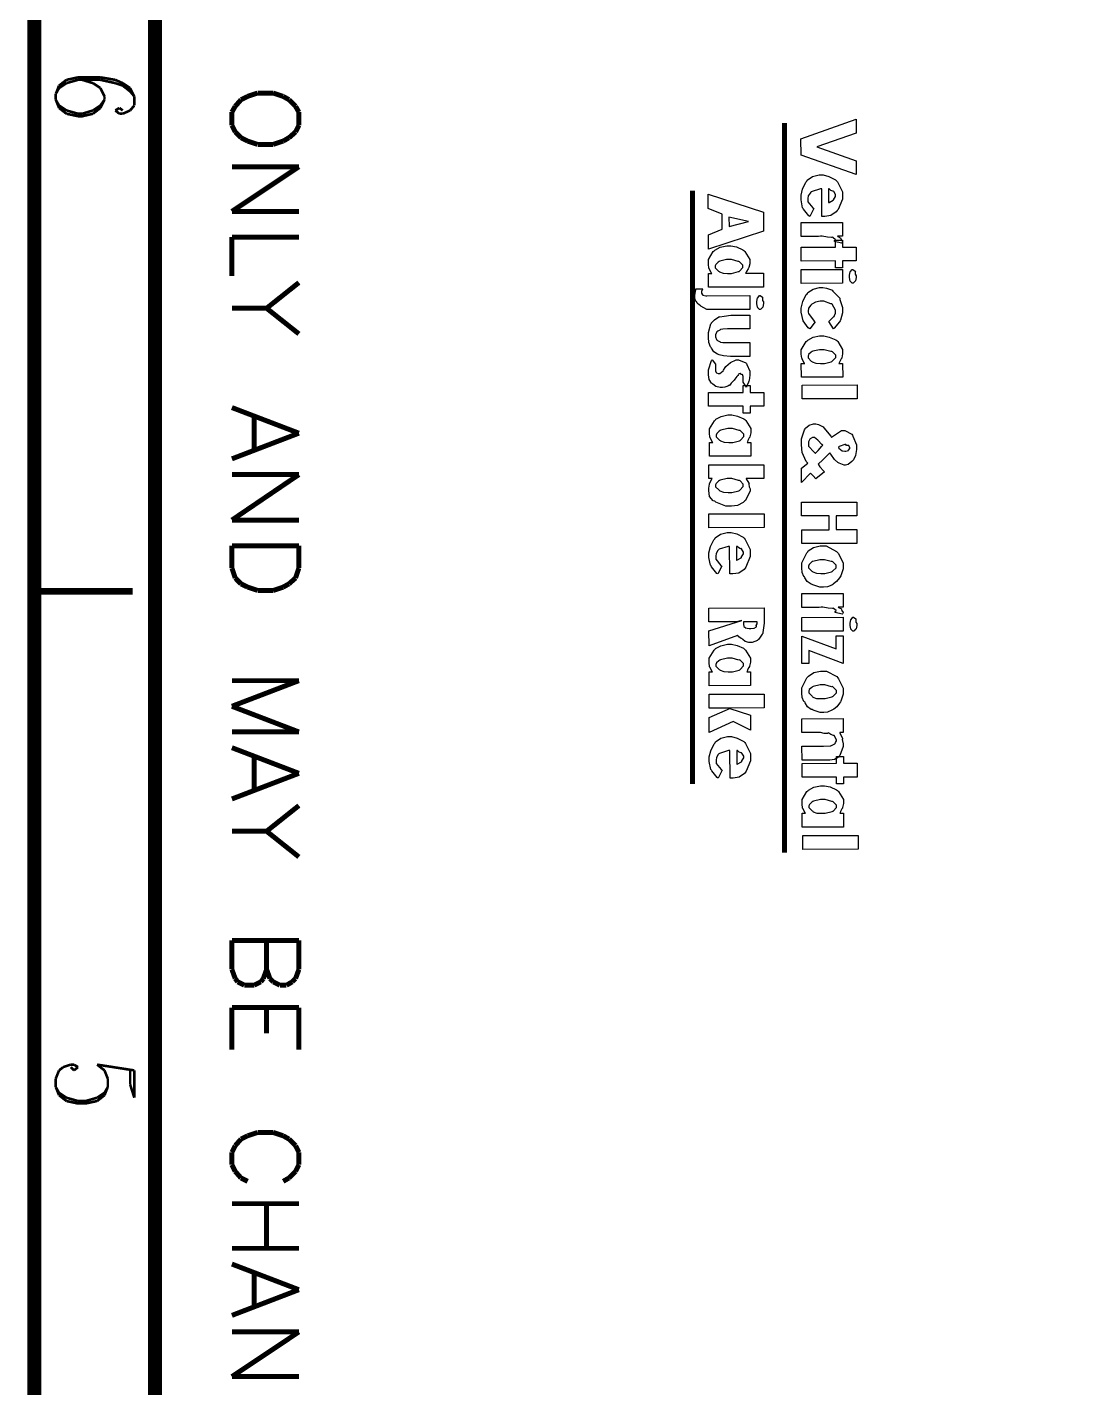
# Model space of a CAD drawing. Extents: x 0.1 to 11.6, y 0.3 to 16.2.
# Drawn here: x 0.141 to 2.272, y 8.649 to 11.389 of the extents above; entities that cross this region are included whole.
import ezdxf

# ---------------------------------------------------------------- set-up
doc = ezdxf.new("R2010")
doc.units = 0
doc.header["$MEASUREMENT"] = 0

msp = doc.modelspace()

# ---------------------------------------------------------------- linework, layer by layer
at = {"color": 0}
for points, const_width in [([(0.155, 0.31), (0.155, 16.22)], 0.02833), ([(0.39833, 0.53331), (0.39833, 16.02)], 0.02833), ([(0.24333, 11.2884), (0.22, 11.2833)], 0.00521), ([(0.28836, 11.2884), (0.24333, 11.2884)], 0.00521), ([(0.31836, 11.2833), (0.28836, 11.2884)], 0.00521), ([(0.20502, 11.2717), (0.19835, 11.255)], 0.00521), ([(0.20502, 11.2667), (0.19835, 11.255)], 0.00521), ([(0.22, 11.2833), (0.20502, 11.2717)], 0.00521), ([(0.22, 11.2767), (0.20502, 11.2667)], 0.00521), ([(0.24333, 11.2833), (0.22, 11.2767)], 0.00521), ([(0.28836, 11.2833), (0.24333, 11.2833)], 0.00521), ([(0.27333, 11.2767), (0.25168, 11.2833)], 0.00521), ([(0.28836, 11.2667), (0.27333, 11.2767)], 0.00521), ([(0.31836, 11.2767), (0.28836, 11.2833)], 0.00521), ([(0.29666, 11.25), (0.28836, 11.2667)], 0.00521), ([(0.33333, 11.2767), (0.31836, 11.2833)], 0.00521), ([(0.33333, 11.2717), (0.31836, 11.2767)], 0.00521), ([(0.34831, 11.2667), (0.33333, 11.2767)], 0.00521), ([(0.34831, 11.26), (0.33333, 11.2717)], 0.00521), ([(0.35666, 11.25), (0.34831, 11.2667)], 0.00521), ([(0.35666, 11.25), (0.34831, 11.26)], 0.00521), ([(0.19835, 11.255), (0.19835, 11.2433)], 0.00521), ([(0.19835, 11.2433), (0.20502, 11.2267)], 0.00521), ([(0.19835, 11.2433), (0.20502, 11.2317)], 0.00521), ([(0.28836, 11.2267), (0.29666, 11.2433)], 0.00521), ([(0.28836, 11.2317), (0.29666, 11.2433)], 0.00521), ([(0.29666, 11.2433), (0.29666, 11.25)], 0.00521), ([(0.35666, 11.2317), (0.35666, 11.25)], 0.00521), ([(0.56, 11.23), (0.55333, 11.2183)], 0.01), ([(0.57167, 11.2433), (0.56, 11.23)], 0.01), ([(0.58501, 11.25), (0.57167, 11.2433)], 0.01), ([(0.60498, 11.2567), (0.58501, 11.25)], 0.01), ([(0.63666, 11.2567), (0.60498, 11.2567)], 0.01), ([(0.65669, 11.25), (0.63666, 11.2567)], 0.01), ([(0.66835, 11.2433), (0.65669, 11.25)], 0.01), ([(0.68164, 11.23), (0.66835, 11.2433)], 0.01), ([(0.68831, 11.2183), (0.68164, 11.23)], 0.01), ([(0.20502, 11.2317), (0.22, 11.2217)], 0.00521), ([(0.20502, 11.2267), (0.22, 11.215)], 0.00521), ([(0.22, 11.2217), (0.24333, 11.215)], 0.00521), ([(0.22, 11.215), (0.24333, 11.21)], 0.00521), ([(0.24333, 11.215), (0.25168, 11.215)], 0.00521), ([(0.24333, 11.21), (0.25168, 11.21)], 0.00521), ([(0.25168, 11.215), (0.27333, 11.2217)], 0.00521), ([(0.25168, 11.21), (0.27333, 11.215)], 0.00521), ([(0.27333, 11.2217), (0.28836, 11.2317)], 0.00521), ([(0.27333, 11.215), (0.28836, 11.2267)], 0.00521), ([(0.32666, 11.2267), (0.31836, 11.2217)], 0.00521), ([(0.31836, 11.2217), (0.32666, 11.215)], 0.00521), ([(0.33333, 11.2217), (0.32666, 11.2267)], 0.00521), ([(0.32666, 11.215), (0.33333, 11.215)], 0.00521), ([(0.33333, 11.215), (0.34831, 11.2217)], 0.00521), ([(0.34831, 11.2217), (0.35666, 11.2317)], 0.00521), ([(0.55333, 11.2183), (0.55333, 11.1917)], 0.01), ([(0.68831, 11.1917), (0.68831, 11.2183)], 0.01), ([(0.55333, 11.1917), (0.56, 11.1783)], 0.01), ([(0.56, 11.1783), (0.57167, 11.1667)], 0.01), ([(0.66835, 11.1667), (0.68164, 11.1783)], 0.01), ([(0.68164, 11.1783), (0.68831, 11.1917)], 0.01), ([(1.66667, 11.1967), (1.66667, 9.72667)], 0.01), ([(0.57167, 11.1667), (0.58501, 11.16)], 0.01), ([(0.58501, 11.16), (0.60498, 11.1533)], 0.01), ([(0.60498, 11.1533), (0.63666, 11.1533)], 0.01), ([(0.63666, 11.1533), (0.65669, 11.16)], 0.01), ([(0.65669, 11.16), (0.66835, 11.1667)], 0.01), ([(0.68831, 11.1083), (0.55333, 11.1083)], 0.01), ([(0.68831, 11.1083), (0.55333, 11.0183)], 0.01), ([(1.48167, 11.06), (1.48167, 9.86501)], 0.01), ([(0.68831, 11.0183), (0.55333, 11.0183)], 0.01), ([(0.68831, 10.9667), (0.55333, 10.9667)], 0.01), ([(0.55333, 10.9667), (0.55333, 10.8883)], 0.01), ([(0.68831, 10.875), (0.62332, 10.8233)], 0.01), ([(0.62332, 10.8233), (0.55333, 10.8233)], 0.01), ([(0.68831, 10.7717), (0.62332, 10.8233)], 0.01), ([(0.68831, 10.5717), (0.55333, 10.6233)], 0.01), ([(0.59831, 10.6033), (0.59831, 10.54)], 0.01), ([(0.68831, 10.5717), (0.55333, 10.52)], 0.01), ([(0.68831, 10.4883), (0.55333, 10.4883)], 0.01), ([(0.68831, 10.4883), (0.55333, 10.3967)], 0.01), ([(0.68831, 10.3967), (0.55333, 10.3967)], 0.01), ([(0.68831, 10.345), (0.55333, 10.345)], 0.01), ([(0.55333, 10.3), (0.55333, 10.345)], 0.01), ([(0.68831, 10.345), (0.68831, 10.3)], 0.01), ([(0.56, 10.28), (0.55333, 10.3)], 0.01), ([(0.68831, 10.3), (0.68164, 10.28)], 0.01), ([(0.57167, 10.2683), (0.56, 10.28)], 0.01), ([(0.68164, 10.28), (0.66835, 10.2683)], 0.01), ([(0.35335, 10.2533), (0.155, 10.2533)], 0.01333), ([(0.58501, 10.2617), (0.57167, 10.2683)], 0.01), ([(0.60498, 10.255), (0.58501, 10.2617)], 0.01), ([(0.63666, 10.255), (0.60498, 10.255)], 0.01), ([(0.65669, 10.2617), (0.63666, 10.255)], 0.01), ([(0.66835, 10.2683), (0.65669, 10.2617)], 0.01), ([(0.68831, 10.0733), (0.55333, 10.0733)], 0.01), ([(0.68831, 10.0733), (0.55333, 10.0217)], 0.01), ([(0.68831, 9.97), (0.55333, 10.0217)], 0.01), ([(0.68831, 9.97), (0.55333, 9.97)], 0.01), ([(0.68831, 9.88667), (0.55333, 9.93832)], 0.01), ([(0.59831, 9.91835), (0.59831, 9.85499)], 0.01), ([(0.68831, 9.88667), (0.55333, 9.83501)], 0.01), ([(0.68831, 9.82167), (0.62332, 9.77001)], 0.01), ([(0.62332, 9.77001), (0.55333, 9.77001)], 0.01), ([(0.68831, 9.71832), (0.62332, 9.77001)], 0.01), ([(0.68831, 9.55003), (0.55333, 9.55003)], 0.01), ([(0.55333, 9.49164), (0.55333, 9.55003)], 0.01), ([(0.62332, 9.55003), (0.62332, 9.49164)], 0.01), ([(0.68831, 9.55003), (0.68831, 9.49164)], 0.01), ([(0.56, 9.47331), (0.55333, 9.49164)], 0.01), ([(0.62332, 9.49164), (0.61664, 9.47331)], 0.01), ([(0.62999, 9.47331), (0.62332, 9.49164)], 0.01), ([(0.68831, 9.49164), (0.68164, 9.47331)], 0.01), ([(0.565, 9.46669), (0.56, 9.47331)], 0.01), ([(0.57834, 9.46001), (0.565, 9.46669)], 0.01), ([(0.59831, 9.46001), (0.57834, 9.46001)], 0.01), ([(0.61165, 9.46669), (0.59831, 9.46001)], 0.01), ([(0.61664, 9.47331), (0.61165, 9.46669)], 0.01), ([(0.63666, 9.46669), (0.62999, 9.47331)], 0.01), ([(0.65001, 9.46001), (0.63666, 9.46669)], 0.01), ([(0.66336, 9.46001), (0.65001, 9.46001)], 0.01), ([(0.67502, 9.46669), (0.66336, 9.46001)], 0.01), ([(0.68164, 9.47331), (0.67502, 9.46669)], 0.01), ([(0.68831, 9.41499), (0.55333, 9.41499)], 0.01), ([(0.55333, 9.41499), (0.55333, 9.33003)], 0.01), ([(0.62332, 9.41499), (0.62332, 9.36333)], 0.01), ([(0.68831, 9.41499), (0.68831, 9.33003)], 0.01), ([(0.19835, 9.27165), (0.20502, 9.28836)], 0.00521), ([(0.20502, 9.28836), (0.21332, 9.29497)], 0.00521), ([(0.21332, 9.29497), (0.22835, 9.30003)], 0.00521), ([(0.22835, 9.30003), (0.23503, 9.30003)], 0.00521), ([(0.23503, 9.28836), (0.22835, 9.29497)], 0.00521), ([(0.23503, 9.30003), (0.24333, 9.29497)], 0.00521), ([(0.24333, 9.29497), (0.23503, 9.28836)], 0.00521), ([(0.35666, 9.28836), (0.28169, 9.30003)], 0.00521), ([(0.28169, 9.30003), (0.29666, 9.28836)], 0.00521), ([(0.29666, 9.28836), (0.30333, 9.27165)], 0.00521), ([(0.34831, 9.28836), (0.34831, 9.25999)], 0.00521), ([(0.35666, 9.28836), (0.35666, 9.23335)], 0.00521), ([(0.19835, 9.25499), (0.19835, 9.27165)], 0.00521), ([(0.30333, 9.27165), (0.30333, 9.25499)], 0.00521), ([(0.34831, 9.25999), (0.35666, 9.23335)], 0.00521), ([(0.20502, 9.23833), (0.19835, 9.25499)], 0.00521), ([(0.20502, 9.24333), (0.19835, 9.25499)], 0.00521), ([(0.22, 9.23335), (0.20502, 9.24333)], 0.00521), ([(0.22, 9.22667), (0.20502, 9.23833)], 0.00521), ([(0.24333, 9.22667), (0.22, 9.23335)], 0.00521), ([(0.28169, 9.23335), (0.25836, 9.22667)], 0.00521), ([(0.29666, 9.24333), (0.28169, 9.23335)], 0.00521), ([(0.29666, 9.23833), (0.28169, 9.22667)], 0.00521), ([(0.30333, 9.25499), (0.29666, 9.23833)], 0.00521), ([(0.30333, 9.25499), (0.29666, 9.24333)], 0.00521), ([(0.24333, 9.22168), (0.22, 9.22667)], 0.00521), ([(0.25836, 9.22667), (0.24333, 9.22667)], 0.00521), ([(0.25836, 9.22168), (0.24333, 9.22168)], 0.00521), ([(0.28169, 9.22667), (0.25836, 9.22168)], 0.00521), ([(0.57167, 9.15001), (0.56, 9.13667)], 0.01), ([(0.58501, 9.15668), (0.57167, 9.15001)], 0.01), ([(0.60498, 9.16336), (0.58501, 9.15668)], 0.01), ([(0.63666, 9.16336), (0.60498, 9.16336)], 0.01), ([(0.65669, 9.15668), (0.63666, 9.16336)], 0.01), ([(0.66835, 9.15001), (0.65669, 9.15668)], 0.01), ([(0.68164, 9.13667), (0.66835, 9.15001)], 0.01), ([(0.56, 9.13667), (0.55333, 9.12332)], 0.01), ([(0.55333, 9.12332), (0.55333, 9.09831)], 0.01), ([(0.68831, 9.12332), (0.68164, 9.13667)], 0.01), ([(0.68831, 9.09831), (0.68831, 9.12332)], 0.01), ([(0.55333, 9.09831), (0.56, 9.08501)], 0.01), ([(0.68164, 9.08501), (0.68831, 9.09831)], 0.01), ([(0.56, 9.08501), (0.57167, 9.07167)], 0.01), ([(0.57167, 9.07167), (0.58501, 9.065)], 0.01), ([(0.65669, 9.065), (0.66835, 9.07167)], 0.01), ([(0.66835, 9.07167), (0.68164, 9.08501)], 0.01), ([(0.68831, 9.02001), (0.55333, 9.02001)], 0.01), ([(0.62332, 9.02001), (0.62332, 8.93001)], 0.01), ([(0.68831, 8.93001), (0.55333, 8.93001)], 0.01), ([(0.68831, 8.84668), (0.55333, 8.89833)], 0.01), ([(0.59831, 8.87831), (0.59831, 8.81332)], 0.01), ([(0.68831, 8.84668), (0.55333, 8.79497)], 0.01), ([(0.68831, 8.76167), (0.55333, 8.76167)], 0.01), ([(0.68831, 8.76167), (0.55333, 8.67165)], 0.01), ([(0.68831, 8.67165), (0.55333, 8.67165)], 0.01)]:
    msp.add_lwpolyline(points, dxfattribs=dict(at, const_width=const_width))
at = {"color": 0, "const_width": 0.00521}
msp.add_lwpolyline([(0.155, 16.22), (11.57, 16.22), (11.57, 0.31), (0.155, 0.31), (0.155, 16.22)], close=True, dxfattribs=at)
at = {"color": 0}
for points in [[(1.81108, 11.2038), (1.81108, 11.1761), (1.7321, 11.1481), (1.81131, 11.1205), (1.81131, 11.0927), (1.70019, 11.1316), (1.69997, 11.1646), (1.81108, 11.2038)], [(1.74208, 11.0084), (1.74186, 11.0639), (1.73915, 11.0637), (1.72071, 11.0579), (1.71972, 11.057), (1.71832, 11.0554), (1.71479, 11.0496), (1.71408, 11.0442), (1.71408, 11.0424), (1.71408, 11.0379), (1.72401, 11.0255), (1.72601, 11.0242), (1.71799, 11.0084), (1.71615, 11.0095), (1.70529, 11.0229), (1.70454, 11.0244), (1.70344, 11.0258), (1.70019, 11.0414), (1.70019, 11.0466), (1.70019, 11.0508), (1.70313, 11.0634), (1.70996, 11.077), (1.71192, 11.0791), (1.71289, 11.0811), (1.72364, 11.0884), (1.73699, 11.0917), (1.74143, 11.0917), (1.74511, 11.0917), (1.75635, 11.0889), (1.76958, 11.0821), (1.7716, 11.0802), (1.77339, 11.0781), (1.78353, 11.0577), (1.78353, 11.0509), (1.78353, 11.0432), (1.77485, 11.0222), (1.77311, 11.0203), (1.77106, 11.0174), (1.76047, 11.01), (1.74821, 11.0084), (1.74533, 11.0084), (1.74208, 11.0084)], [(1.62446, 11.0171), (1.62468, 10.9783), (1.51357, 10.942), (1.51357, 10.9713), (1.54135, 10.9828), (1.54112, 11.0125), (1.51335, 11.024), (1.51335, 11.0531), (1.62446, 11.0171)], [(1.75575, 11.0361), (1.75672, 11.0363), (1.76508, 11.0407), (1.76574, 11.0413), (1.76551, 11.0416), (1.76736, 11.0448), (1.76964, 11.0487), (1.76964, 11.05), (1.76964, 11.0524), (1.766, 11.0587), (1.76531, 11.0593), (1.76421, 11.0591), (1.76036, 11.0607), (1.75689, 11.0636), (1.75575, 11.0639), (1.75575, 11.0361)], [(1.59451, 10.9978), (1.55501, 11.0069), (1.55524, 10.9882), (1.59451, 10.9978)], [(1.78369, 10.9959), (1.78369, 10.9682), (1.77393, 10.9682), (1.77436, 10.9679), (1.78065, 10.9647), (1.78108, 10.9643), (1.78076, 10.9635), (1.78157, 10.9603), (1.78369, 10.959), (1.78369, 10.9586), (1.78369, 10.9575), (1.78222, 10.9547), (1.78196, 10.9543), (1.76785, 10.958), (1.76779, 10.958), (1.76779, 10.9595), (1.76981, 10.9609), (1.76981, 10.9614), (1.76981, 10.9614), (1.76454, 10.9659), (1.76351, 10.9662), (1.76183, 10.9656), (1.75347, 10.9662), (1.74289, 10.9682), (1.73942, 10.9682), (1.73529, 10.9679), (1.70036, 10.9679), (1.70036, 10.9957), (1.78369, 10.9959)], [(1.62463, 10.8937), (1.62483, 10.8659), (1.51372, 10.8657), (1.51351, 10.8935), (1.52067, 10.8935), (1.51942, 10.8944), (1.51531, 10.9031), (1.51503, 10.9039), (1.51465, 10.9039), (1.51351, 10.9124), (1.51351, 10.9152), (1.51351, 10.9212), (1.52344, 10.9374), (1.52544, 10.9391), (1.52642, 10.9404), (1.53728, 10.9461), (1.55051, 10.9491), (1.55496, 10.9491), (1.55871, 10.9491), (1.56999, 10.9467), (1.58317, 10.9411), (1.58512, 10.9395), (1.58686, 10.9376), (1.59685, 10.9214), (1.59685, 10.9161), (1.59685, 10.9131), (1.595, 10.9051), (1.59467, 10.9041), (1.59353, 10.9026), (1.59065, 10.8974), (1.58925, 10.8945), (1.5886, 10.8937), (1.62463, 10.8937)], [(1.81153, 10.9464), (1.81153, 10.9186), (1.78375, 10.9186), (1.78375, 10.9047), (1.76986, 10.9047), (1.76986, 10.9186), (1.70042, 10.9184), (1.70042, 10.9462), (1.76986, 10.9464), (1.76986, 10.9603), (1.78375, 10.9603), (1.78375, 10.9464), (1.81153, 10.9464)], [(1.58296, 10.9078), (1.58296, 10.9103), (1.57644, 10.9169), (1.57514, 10.9176), (1.57335, 10.9174), (1.55985, 10.9213), (1.55539, 10.9213), (1.55035, 10.9213), (1.53651, 10.918), (1.53521, 10.9174), (1.53342, 10.916), (1.52838, 10.9116), (1.5274, 10.9085), (1.5274, 10.9074), (1.5274, 10.9049), (1.53369, 10.8983), (1.535, 10.8976), (1.53564, 10.8966), (1.54303, 10.894), (1.55231, 10.8935), (1.55539, 10.8935), (1.56039, 10.8935), (1.57406, 10.897), (1.57536, 10.8976), (1.57607, 10.898), (1.58296, 10.9054), (1.58296, 10.9078)], [(1.78386, 10.9014), (1.78386, 10.8736), (1.70053, 10.8734), (1.70053, 10.9012), (1.78386, 10.9014)], [(1.81164, 10.8875), (1.81164, 10.8851), (1.80979, 10.8785), (1.80946, 10.8778), (1.80843, 10.877), (1.80578, 10.8742), (1.80496, 10.8736), (1.80469, 10.8736), (1.8036, 10.8736), (1.80003, 10.8771), (1.79969, 10.8778), (1.79921, 10.8781), (1.79775, 10.885), (1.79775, 10.8873), (1.79775, 10.8898), (1.79937, 10.8967), (1.79969, 10.8973), (1.79986, 10.8972), (1.8036, 10.9014), (1.8049, 10.9014), (1.8049, 10.9014), (1.80935, 10.8982), (1.80968, 10.8975), (1.80914, 10.8963), (1.80963, 10.8917), (1.81164, 10.8886), (1.81164, 10.8875)], [(1.597, 10.8487), (1.597, 10.821), (1.51454, 10.8207), (1.51031, 10.8207), (1.49849, 10.8273), (1.49761, 10.8286), (1.49576, 10.8292), (1.49115, 10.8336), (1.48942, 10.8367), (1.48893, 10.8368), (1.48844, 10.8367), (1.48589, 10.843), (1.48589, 10.8451), (1.48589, 10.8494), (1.48807, 10.8607), (1.4885, 10.8624), (1.50217, 10.8624), (1.50157, 10.8618), (1.49978, 10.8569), (1.49978, 10.8553), (1.49978, 10.8539), (1.50174, 10.8504), (1.50217, 10.85), (1.50233, 10.8497), (1.50851, 10.8485), (1.51064, 10.8485), (1.597, 10.8487)], [(1.76568, 10.7821), (1.75635, 10.7968), (1.7576, 10.7981), (1.76644, 10.8066), (1.76699, 10.807), (1.76699, 10.807), (1.76785, 10.8089), (1.77001, 10.8135), (1.77001, 10.8151), (1.77001, 10.8193), (1.76329, 10.8313), (1.76199, 10.8322), (1.76019, 10.8324), (1.74636, 10.8374), (1.74181, 10.8374), (1.73861, 10.8374), (1.72906, 10.8359), (1.72331, 10.8324), (1.72206, 10.8313), (1.72017, 10.8297), (1.71539, 10.8233), (1.71446, 10.8173), (1.71446, 10.8153), (1.71506, 10.8128), (1.72683, 10.7974), (1.72857, 10.7962), (1.71772, 10.7818), (1.71463, 10.7841), (1.70454, 10.7978), (1.70057, 10.8152), (1.70057, 10.8192), (1.70057, 10.8237), (1.70367, 10.8372), (1.71089, 10.851), (1.71294, 10.853), (1.71397, 10.8549), (1.72483, 10.862), (1.73768, 10.8652), (1.74203, 10.8652), (1.74431, 10.8652), (1.75131, 10.8638), (1.76144, 10.8605), (1.76307, 10.8595), (1.76411, 10.8579), (1.77735, 10.845), (1.77826, 10.8433), (1.77849, 10.841), (1.7839, 10.8248), (1.7839, 10.8194), (1.7839, 10.814), (1.77989, 10.7995), (1.77914, 10.7979), (1.77761, 10.7961), (1.76714, 10.7831), (1.76568, 10.7821)], [(1.62478, 10.8351), (1.62478, 10.8326), (1.62294, 10.8258), (1.62261, 10.8251), (1.62158, 10.8243), (1.61893, 10.8215), (1.61811, 10.821), (1.61783, 10.821), (1.61675, 10.821), (1.61317, 10.8244), (1.61285, 10.8251), (1.61236, 10.8254), (1.61089, 10.8324), (1.61089, 10.8346), (1.61089, 10.8371), (1.61253, 10.844), (1.61285, 10.8446), (1.61301, 10.8445), (1.61675, 10.8487), (1.61806, 10.8487), (1.61806, 10.8487), (1.6225, 10.8455), (1.62283, 10.8448), (1.62229, 10.8436), (1.62278, 10.8391), (1.62478, 10.8361), (1.62478, 10.8351)], [(1.59711, 10.8097), (1.59711, 10.782), (1.55479, 10.7817), (1.55176, 10.7817), (1.54281, 10.7814), (1.53862, 10.7807), (1.53787, 10.7804), (1.53657, 10.7795), (1.53228, 10.7769), (1.5306, 10.7761), (1.53028, 10.7757), (1.52963, 10.7745), (1.52767, 10.7695), (1.52767, 10.7678), (1.52767, 10.7659), (1.52983, 10.7606), (1.53028, 10.76), (1.53049, 10.759), (1.53722, 10.7554), (1.53808, 10.755), (1.53808, 10.755), (1.54258, 10.7541), (1.55122, 10.754), (1.55414, 10.754), (1.59711, 10.7542), (1.59733, 10.7264), (1.56282, 10.7262), (1.55811, 10.7262), (1.54394, 10.7272), (1.53504, 10.7294), (1.53375, 10.7301), (1.53163, 10.7306), (1.52447, 10.7356), (1.51986, 10.7427), (1.51899, 10.7442), (1.51768, 10.7454), (1.51443, 10.7543), (1.51378, 10.7645), (1.51378, 10.7678), (1.51378, 10.7742), (1.51867, 10.7916), (1.51964, 10.7932), (1.52012, 10.7939), (1.5261, 10.8), (1.53456, 10.806), (1.53635, 10.8067), (1.53683, 10.8063), (1.54563, 10.8075), (1.55881, 10.8095), (1.56326, 10.8095), (1.59711, 10.8097)], [(1.78407, 10.7123), (1.78429, 10.6846), (1.70096, 10.6843), (1.70074, 10.7121), (1.7079, 10.7121), (1.70665, 10.713), (1.70253, 10.7217), (1.70225, 10.7225), (1.70188, 10.7225), (1.70074, 10.731), (1.70074, 10.7338), (1.70074, 10.7398), (1.71067, 10.7561), (1.71267, 10.7577), (1.71365, 10.7591), (1.7245, 10.7648), (1.73774, 10.7677), (1.74218, 10.7677), (1.74593, 10.7677), (1.75722, 10.7653), (1.7704, 10.7598), (1.77235, 10.7581), (1.77408, 10.7562), (1.78407, 10.7401), (1.78407, 10.7347), (1.78407, 10.7317), (1.78244, 10.7237), (1.78213, 10.7228), (1.78097, 10.7212), (1.77838, 10.716), (1.77729, 10.7132), (1.77669, 10.7123), (1.78407, 10.7123)], [(1.59011, 10.6642), (1.58339, 10.6746), (1.58339, 10.6774), (1.58339, 10.6837), (1.58339, 10.6859), (1.58339, 10.6859), (1.58208, 10.6902), (1.58187, 10.6904), (1.58122, 10.6901), (1.57861, 10.6901), (1.57829, 10.6919), (1.57818, 10.6919), (1.57736, 10.6919), (1.57514, 10.6911), (1.57493, 10.6909), (1.57443, 10.69), (1.5726, 10.6876), (1.57129, 10.6865), (1.57101, 10.6861), (1.56711, 10.6802), (1.56515, 10.6785), (1.55968, 10.6721), (1.55599, 10.668), (1.55496, 10.6674), (1.55285, 10.6666), (1.54644, 10.6644), (1.54172, 10.664), (1.54021, 10.664), (1.53722, 10.664), (1.52826, 10.6659), (1.52257, 10.6705), (1.52132, 10.6718), (1.51947, 10.6724), (1.51486, 10.6797), (1.51394, 10.6891), (1.51394, 10.6922), (1.51394, 10.699), (1.51969, 10.7178), (1.52089, 10.7195), (1.52783, 10.7104), (1.52783, 10.7089), (1.52783, 10.7055), (1.52783, 10.7043), (1.52783, 10.7028), (1.52783, 10.6994), (1.52783, 10.6982), (1.52783, 10.6971), (1.52946, 10.6938), (1.52979, 10.6935), (1.52994, 10.693), (1.53336, 10.6917), (1.53456, 10.6917), (1.53689, 10.6917), (1.54313, 10.6975), (1.54389, 10.6987), (1.54758, 10.7041), (1.54878, 10.7057), (1.55832, 10.7141), (1.56944, 10.7195), (1.57319, 10.7195), (1.57454, 10.7196), (1.58892, 10.7132), (1.59011, 10.7119), (1.59071, 10.7101), (1.59728, 10.6967), (1.59728, 10.6922), (1.59728, 10.6883), (1.59565, 10.6778), (1.59532, 10.6765), (1.59418, 10.6746), (1.59164, 10.6682), (1.59065, 10.665), (1.59011, 10.6642)], [(1.77018, 10.7265), (1.77018, 10.7289), (1.76367, 10.7356), (1.76237, 10.7362), (1.76058, 10.736), (1.74707, 10.7399), (1.74263, 10.7399), (1.73757, 10.7399), (1.72374, 10.7367), (1.72244, 10.736), (1.72065, 10.7347), (1.7156, 10.7302), (1.71463, 10.7271), (1.71463, 10.726), (1.71463, 10.7236), (1.72092, 10.7169), (1.72222, 10.7163), (1.72287, 10.7152), (1.73025, 10.7127), (1.73953, 10.7121), (1.74263, 10.7121), (1.74761, 10.7121), (1.76128, 10.7156), (1.76258, 10.7163), (1.76329, 10.7166), (1.77018, 10.724), (1.77018, 10.7265)], [(1.62517, 10.6538), (1.62517, 10.626), (1.59739, 10.626), (1.59739, 10.6121), (1.5835, 10.6121), (1.5835, 10.626), (1.51406, 10.6258), (1.51406, 10.6535), (1.5835, 10.6538), (1.5835, 10.6676), (1.59739, 10.6676), (1.59739, 10.6538), (1.62517, 10.6538)], [(1.81353, 10.6689), (1.81353, 10.6411), (1.70242, 10.6409), (1.70242, 10.6687), (1.81353, 10.6689)], [(1.59896, 10.5532), (1.59918, 10.5254), (1.51585, 10.5252), (1.51563, 10.553), (1.52279, 10.553), (1.52154, 10.5539), (1.51742, 10.5626), (1.51714, 10.5634), (1.51676, 10.5634), (1.51563, 10.5719), (1.51563, 10.5747), (1.51563, 10.5807), (1.52556, 10.5969), (1.52756, 10.5986), (1.52854, 10.5999), (1.53939, 10.6056), (1.55263, 10.6086), (1.55707, 10.6086), (1.56082, 10.6086), (1.5721, 10.6062), (1.58529, 10.6006), (1.58724, 10.599), (1.58897, 10.5971), (1.59896, 10.5809), (1.59896, 10.5756), (1.59896, 10.5726), (1.59733, 10.5646), (1.597, 10.5636), (1.59586, 10.5621), (1.59326, 10.5569), (1.59218, 10.554), (1.59158, 10.5532), (1.59896, 10.5532)], [(1.58507, 10.5673), (1.58507, 10.5698), (1.57856, 10.5764), (1.57726, 10.5771), (1.57547, 10.5769), (1.56196, 10.5808), (1.55751, 10.5808), (1.55246, 10.5808), (1.53862, 10.5775), (1.53733, 10.5769), (1.53554, 10.5755), (1.53049, 10.5711), (1.52951, 10.568), (1.52951, 10.5669), (1.52951, 10.5645), (1.53581, 10.5578), (1.53711, 10.5571), (1.53776, 10.5561), (1.54514, 10.5536), (1.55442, 10.553), (1.55751, 10.553), (1.5625, 10.553), (1.57617, 10.5565), (1.57747, 10.5571), (1.57818, 10.5575), (1.58507, 10.5649), (1.58507, 10.5673)], [(1.74729, 10.4941), (1.73036, 10.4795), (1.72493, 10.4856), (1.71951, 10.4915), (1.70128, 10.4726), (1.70128, 10.5015), (1.71386, 10.511), (1.71067, 10.5145), (1.70264, 10.5326), (1.70107, 10.5483), (1.70107, 10.5535), (1.70107, 10.5603), (1.70736, 10.5787), (1.70865, 10.5805), (1.70925, 10.5819), (1.71636, 10.5877), (1.72521, 10.5907), (1.72819, 10.5907), (1.72993, 10.5907), (1.73519, 10.5891), (1.74376, 10.5854), (1.74511, 10.5844), (1.74625, 10.5827), (1.76019, 10.5654), (1.76161, 10.5629), (1.76361, 10.5653), (1.78147, 10.577), (1.78743, 10.577), (1.78857, 10.577), (1.80257, 10.5694), (1.80393, 10.5679), (1.80479, 10.566), (1.81218, 10.5482), (1.81218, 10.5423), (1.81218, 10.5389), (1.81028, 10.5266), (1.80567, 10.5182), (1.80436, 10.5167), (1.80251, 10.5144), (1.79551, 10.5087), (1.7901, 10.5075), (1.78831, 10.5075), (1.78689, 10.5075), (1.7769, 10.5113), (1.77593, 10.5121), (1.77447, 10.5124), (1.7679, 10.5188), (1.76031, 10.5297), (1.75836, 10.5323), (1.7551, 10.5285), (1.743, 10.5167), (1.73589, 10.5108), (1.73514, 10.5099), (1.73497, 10.5092), (1.73844, 10.5042), (1.74561, 10.4962), (1.74729, 10.4941)], [(1.72885, 10.5312), (1.7296, 10.5314), (1.73492, 10.537), (1.7424, 10.5457), (1.74425, 10.5475), (1.74229, 10.549), (1.73383, 10.5575), (1.72732, 10.5629), (1.72515, 10.5629), (1.72336, 10.5629), (1.71853, 10.56), (1.71799, 10.5594), (1.71729, 10.5582), (1.71533, 10.5542), (1.71496, 10.5514), (1.71496, 10.5505), (1.71496, 10.5457), (1.72651, 10.5332), (1.72885, 10.5312)], [(1.77572, 10.5438), (1.77669, 10.5417), (1.78304, 10.5364), (1.78874, 10.5353), (1.79069, 10.5353), (1.79069, 10.5353), (1.79574, 10.5369), (1.79611, 10.5373), (1.79611, 10.5373), (1.79829, 10.541), (1.79829, 10.5423), (1.79829, 10.5423), (1.79628, 10.5469), (1.7959, 10.5472), (1.79508, 10.5469), (1.79183, 10.5472), (1.79064, 10.5492), (1.79025, 10.5492), (1.78868, 10.5492), (1.77707, 10.5447), (1.77572, 10.5438)], [(1.62538, 10.4805), (1.58936, 10.4805), (1.58957, 10.4797), (1.59511, 10.471), (1.59543, 10.4701), (1.59478, 10.4689), (1.59554, 10.4638), (1.5976, 10.4596), (1.5976, 10.4581), (1.5976, 10.4553), (1.58806, 10.4361), (1.5861, 10.4345), (1.58393, 10.432), (1.57237, 10.4259), (1.56, 10.4247), (1.55593, 10.4247), (1.54856, 10.4247), (1.52838, 10.4331), (1.52642, 10.4347), (1.52339, 10.4355), (1.51585, 10.4444), (1.51426, 10.4561), (1.51426, 10.4583), (1.51426, 10.4612), (1.51551, 10.469), (1.51579, 10.4698), (1.51594, 10.4704), (1.52078, 10.4794), (1.52143, 10.4803), (1.51426, 10.4803), (1.51426, 10.508), (1.62538, 10.5082), (1.62538, 10.4805)], [(1.58371, 10.4666), (1.58371, 10.469), (1.57736, 10.4757), (1.57611, 10.4763), (1.57433, 10.4762), (1.56065, 10.4803), (1.55615, 10.4803), (1.55106, 10.4803), (1.53706, 10.477), (1.53575, 10.4763), (1.53401, 10.475), (1.52908, 10.4705), (1.52815, 10.4674), (1.52815, 10.4664), (1.52815, 10.4639), (1.53467, 10.4573), (1.53597, 10.4566), (1.53663, 10.4556), (1.544, 10.453), (1.55311, 10.4525), (1.55615, 10.4525), (1.56108, 10.4525), (1.5746, 10.4559), (1.5759, 10.4566), (1.57667, 10.4569), (1.58371, 10.4642), (1.58371, 10.4666)], [(1.81239, 10.433), (1.81239, 10.4052), (1.77072, 10.4052), (1.77094, 10.3774), (1.81261, 10.3774), (1.81261, 10.3497), (1.7015, 10.3494), (1.7015, 10.3772), (1.75706, 10.3772), (1.75683, 10.405), (1.70128, 10.405), (1.70128, 10.4328), (1.81239, 10.433)], [(1.6256, 10.4092), (1.6256, 10.3815), (1.51449, 10.3812), (1.51449, 10.409), (1.6256, 10.4092)], [(1.55643, 10.2882), (1.55621, 10.3438), (1.5535, 10.3435), (1.53504, 10.3378), (1.53407, 10.3368), (1.53267, 10.3353), (1.52914, 10.3294), (1.52843, 10.3241), (1.52843, 10.3223), (1.52843, 10.3177), (1.53836, 10.3053), (1.54036, 10.304), (1.53233, 10.2882), (1.53049, 10.2893), (1.51964, 10.3027), (1.51888, 10.3043), (1.51779, 10.3057), (1.51454, 10.3212), (1.51454, 10.3264), (1.51454, 10.3306), (1.51747, 10.3433), (1.52431, 10.3569), (1.52626, 10.3589), (1.52724, 10.3609), (1.53797, 10.3683), (1.55132, 10.3715), (1.55578, 10.3715), (1.55946, 10.3715), (1.57069, 10.3687), (1.58393, 10.362), (1.58594, 10.36), (1.58772, 10.3579), (1.59787, 10.3376), (1.59787, 10.3307), (1.59787, 10.3231), (1.58919, 10.3021), (1.58746, 10.3001), (1.58539, 10.2972), (1.57482, 10.2898), (1.56256, 10.2883), (1.55968, 10.2882), (1.55643, 10.2882)], [(1.5701, 10.316), (1.57107, 10.3162), (1.57943, 10.3205), (1.58008, 10.3212), (1.57986, 10.3214), (1.58171, 10.3246), (1.58399, 10.3286), (1.58399, 10.3299), (1.58399, 10.3322), (1.58035, 10.3385), (1.57964, 10.3392), (1.57856, 10.3389), (1.57471, 10.3405), (1.57124, 10.3434), (1.5701, 10.3438), (1.5701, 10.316)], [(1.78483, 10.3037), (1.78483, 10.2984), (1.78011, 10.2842), (1.77919, 10.2826), (1.77756, 10.2803), (1.77165, 10.2728), (1.76579, 10.268), (1.76421, 10.267), (1.76199, 10.2656), (1.75331, 10.262), (1.74582, 10.2613), (1.74338, 10.2613), (1.73817, 10.2613), (1.72418, 10.2661), (1.72254, 10.267), (1.72032, 10.2674), (1.71289, 10.2728), (1.70806, 10.2805), (1.70714, 10.2822), (1.70572, 10.2832), (1.70221, 10.2914), (1.7015, 10.3005), (1.7015, 10.3034), (1.7015, 10.3108), (1.71158, 10.3307), (1.71365, 10.3327), (1.71463, 10.3346), (1.72553, 10.3415), (1.73871, 10.3447), (1.74317, 10.3447), (1.75086, 10.3447), (1.77192, 10.3335), (1.77399, 10.3312), (1.7755, 10.3292), (1.78483, 10.3101), (1.78483, 10.3037)], [(1.77094, 10.3032), (1.77094, 10.3057), (1.76443, 10.3126), (1.76313, 10.3132), (1.76128, 10.313), (1.74783, 10.3169), (1.74338, 10.3169), (1.73828, 10.3169), (1.72428, 10.3136), (1.72299, 10.313), (1.72125, 10.3117), (1.71631, 10.3073), (1.71539, 10.3041), (1.71539, 10.303), (1.71539, 10.3006), (1.7219, 10.2939), (1.72319, 10.2932), (1.72385, 10.2922), (1.73118, 10.2897), (1.74029, 10.2891), (1.74338, 10.2891), (1.74832, 10.2891), (1.76183, 10.2926), (1.76313, 10.2932), (1.76389, 10.2936), (1.77094, 10.3008), (1.77094, 10.3032)], [(1.785, 10.2489), (1.785, 10.2211), (1.77522, 10.2211), (1.77567, 10.2209), (1.78196, 10.2177), (1.78239, 10.2172), (1.78207, 10.2165), (1.78288, 10.2133), (1.785, 10.212), (1.785, 10.2116), (1.785, 10.2105), (1.78353, 10.2077), (1.78326, 10.2073), (1.76915, 10.2109), (1.7691, 10.2109), (1.7691, 10.2125), (1.77111, 10.2139), (1.77111, 10.2144), (1.77111, 10.2144), (1.76585, 10.2189), (1.76481, 10.2192), (1.76313, 10.2185), (1.75478, 10.2192), (1.74419, 10.2211), (1.74072, 10.2211), (1.7366, 10.2209), (1.70167, 10.2209), (1.70167, 10.2487), (1.785, 10.2489)], [(1.62588, 10.2198), (1.62588, 10.1962), (1.62588, 10.1893), (1.62349, 10.17), (1.62304, 10.1686), (1.62164, 10.1669), (1.61783, 10.1606), (1.61458, 10.1563), (1.6135, 10.1554), (1.61225, 10.1541), (1.60146, 10.1504), (1.59787, 10.1504), (1.59521, 10.1504), (1.58735, 10.1521), (1.5829, 10.1562), (1.58182, 10.1573), (1.57986, 10.1579), (1.57465, 10.1617), (1.5726, 10.1645), (1.57206, 10.1645), (1.51497, 10.1432), (1.51476, 10.1736), (1.58074, 10.1942), (1.57032, 10.1918), (1.51476, 10.1918), (1.51476, 10.2196), (1.62588, 10.2198)], [(1.78504, 10.2009), (1.78504, 10.1731), (1.70171, 10.1729), (1.70171, 10.2007), (1.78504, 10.2009)], [(1.81282, 10.187), (1.81282, 10.1846), (1.81099, 10.178), (1.81065, 10.1773), (1.80963, 10.1765), (1.80697, 10.1737), (1.80615, 10.1731), (1.80587, 10.1731), (1.80479, 10.1731), (1.80122, 10.1766), (1.80089, 10.1773), (1.8004, 10.1776), (1.79893, 10.1845), (1.79893, 10.1868), (1.79893, 10.1893), (1.80057, 10.1961), (1.80089, 10.1968), (1.80106, 10.1967), (1.80479, 10.2009), (1.8061, 10.2009), (1.8061, 10.2009), (1.81054, 10.1976), (1.81087, 10.197), (1.81033, 10.1958), (1.81082, 10.1912), (1.81282, 10.1881), (1.81282, 10.187)], [(1.58421, 10.1921), (1.58421, 10.1884), (1.58421, 10.1868), (1.58501, 10.1822), (1.58692, 10.1807), (1.58746, 10.1803), (1.58772, 10.1798), (1.59549, 10.1782), (1.5981, 10.1782), (1.59885, 10.1782), (1.60536, 10.1791), (1.6059, 10.1793), (1.6059, 10.1793), (1.61025, 10.182), (1.61046, 10.1823), (1.6104, 10.1823), (1.61003, 10.1843), (1.61199, 10.1877), (1.61199, 10.1888), (1.61199, 10.1921), (1.58421, 10.1921)], [(1.59825, 10.0912), (1.59847, 10.0634), (1.51514, 10.0632), (1.51492, 10.091), (1.52208, 10.091), (1.52083, 10.0918), (1.51671, 10.1005), (1.51644, 10.1014), (1.51606, 10.1014), (1.51492, 10.1099), (1.51492, 10.1127), (1.51492, 10.1187), (1.52485, 10.1349), (1.52686, 10.1366), (1.52783, 10.1379), (1.53868, 10.1436), (1.55192, 10.1465), (1.55637, 10.1465), (1.56011, 10.1465), (1.5714, 10.1442), (1.58458, 10.1386), (1.58653, 10.137), (1.58826, 10.135), (1.59825, 10.1189), (1.59825, 10.1136), (1.59825, 10.1106), (1.59663, 10.1025), (1.59631, 10.1016), (1.59517, 10.1001), (1.59256, 10.0949), (1.59147, 10.092), (1.59088, 10.0912), (1.59825, 10.0912)], [(1.78515, 10.1634), (1.78515, 10.1079), (1.71571, 10.1337), (1.71571, 10.1076), (1.70182, 10.1076), (1.70182, 10.1632), (1.77126, 10.1374), (1.77126, 10.1634), (1.78515, 10.1634)], [(1.58436, 10.1053), (1.58436, 10.1078), (1.57785, 10.1144), (1.57656, 10.1151), (1.57476, 10.1148), (1.56125, 10.1188), (1.55681, 10.1188), (1.55176, 10.1188), (1.53792, 10.1155), (1.53663, 10.1149), (1.53483, 10.1135), (1.52979, 10.1091), (1.52881, 10.106), (1.52881, 10.1049), (1.52881, 10.1024), (1.5351, 10.0958), (1.5364, 10.0951), (1.53706, 10.0941), (1.54443, 10.0915), (1.55371, 10.091), (1.55681, 10.091), (1.56179, 10.091), (1.57547, 10.0945), (1.57676, 10.0951), (1.57747, 10.0955), (1.58436, 10.1029), (1.58436, 10.1053)], [(1.78526, 10.0517), (1.78526, 10.0464), (1.78054, 10.0322), (1.77962, 10.0306), (1.778, 10.0283), (1.77208, 10.0208), (1.76622, 10.0159), (1.76465, 10.015), (1.76243, 10.0136), (1.75375, 10.01), (1.74625, 10.0093), (1.74382, 10.0093), (1.73861, 10.0093), (1.72461, 10.0141), (1.72299, 10.015), (1.72076, 10.0154), (1.71332, 10.0208), (1.7085, 10.0285), (1.70757, 10.0302), (1.70617, 10.0312), (1.70264, 10.0394), (1.70193, 10.0484), (1.70193, 10.0514), (1.70193, 10.0587), (1.71203, 10.0787), (1.71408, 10.0807), (1.71506, 10.0826), (1.72597, 10.0895), (1.73915, 10.0927), (1.7436, 10.0927), (1.75131, 10.0927), (1.77235, 10.0815), (1.77442, 10.0792), (1.77593, 10.0772), (1.78526, 10.0581), (1.78526, 10.0517)], [(1.77138, 10.0512), (1.77138, 10.0537), (1.76486, 10.0605), (1.76357, 10.0612), (1.76172, 10.061), (1.74826, 10.0649), (1.74382, 10.0649), (1.73872, 10.0649), (1.72472, 10.0616), (1.72342, 10.061), (1.72168, 10.0597), (1.71674, 10.0553), (1.71582, 10.0521), (1.71582, 10.051), (1.71582, 10.0486), (1.72233, 10.0419), (1.72364, 10.0412), (1.72428, 10.0402), (1.73161, 10.0377), (1.74072, 10.0371), (1.74382, 10.0371), (1.74875, 10.0371), (1.76226, 10.0406), (1.76357, 10.0412), (1.76432, 10.0416), (1.77138, 10.0488), (1.77138, 10.0512)], [(1.62619, 10.0462), (1.62619, 10.0184), (1.55458, 10.0182), (1.59842, 10.0035), (1.59864, 9.97353), (1.56347, 9.99089), (1.51531, 9.96918), (1.51508, 9.99892), (1.55806, 10.0182), (1.51508, 10.0182), (1.51508, 10.046), (1.62619, 10.0462)], [(1.78543, 9.9969), (1.78543, 9.96912), (1.77849, 9.96912), (1.77854, 9.96789), (1.78364, 9.95671), (1.7839, 9.95568), (1.7831, 9.95464), (1.78543, 9.94618), (1.78543, 9.94331), (1.78543, 9.94097), (1.7786, 9.92269), (1.77718, 9.92117), (1.7755, 9.91928), (1.76753, 9.9145), (1.75825, 9.91342), (1.75592, 9.91336), (1.70231, 9.91336), (1.7021, 9.94114), (1.74029, 9.94114), (1.74544, 9.94114), (1.76004, 9.94222), (1.7609, 9.94243), (1.7615, 9.94254), (1.76828, 9.94612), (1.76872, 9.94656), (1.76872, 9.94656), (1.76942, 9.94906), (1.77154, 9.95242), (1.77154, 9.9535), (1.77154, 9.9535), (1.76774, 9.96218), (1.76699, 9.96283), (1.76546, 9.96283), (1.76058, 9.96506), (1.75613, 9.96783), (1.75483, 9.96804), (1.75325, 9.96718), (1.7469, 9.96713), (1.73947, 9.96892), (1.73703, 9.96892), (1.7021, 9.96892), (1.7021, 9.99669), (1.78543, 9.9969)], [(1.55712, 9.87717), (1.55692, 9.93272), (1.55419, 9.93251), (1.53575, 9.92676), (1.53478, 9.92578), (1.53336, 9.92426), (1.52983, 9.9184), (1.52914, 9.91303), (1.52914, 9.91124), (1.52914, 9.90668), (1.53907, 9.89432), (1.54107, 9.89301), (1.53304, 9.87717), (1.53119, 9.87831), (1.52035, 9.89171), (1.51958, 9.89324), (1.5185, 9.89464), (1.51525, 9.91021), (1.51525, 9.91536), (1.51525, 9.9196), (1.51818, 9.93224), (1.52501, 9.94586), (1.52696, 9.94792), (1.52794, 9.94993), (1.53868, 9.95725), (1.55203, 9.9605), (1.55647, 9.9605), (1.56017, 9.9605), (1.5714, 9.95768), (1.58464, 9.95096), (1.58664, 9.949), (1.58843, 9.94689), (1.59858, 9.92654), (1.59858, 9.91971), (1.59858, 9.91206), (1.5899, 9.89106), (1.58817, 9.88911), (1.5861, 9.88618), (1.57553, 9.87879), (1.56326, 9.87722), (1.56039, 9.87717), (1.55712, 9.87717)], [(1.57081, 9.90494), (1.57178, 9.90517), (1.58014, 9.9095), (1.58078, 9.91015), (1.58057, 9.91038), (1.58242, 9.91357), (1.58469, 9.91754), (1.58469, 9.91883), (1.58469, 9.92117), (1.58106, 9.92751), (1.58035, 9.92817), (1.57926, 9.9279), (1.57542, 9.92947), (1.57194, 9.9324), (1.57081, 9.93272), (1.57081, 9.90494)], [(1.81338, 9.9069), (1.81338, 9.87913), (1.7856, 9.87913), (1.7856, 9.86524), (1.77171, 9.86524), (1.77171, 9.87913), (1.70226, 9.8789), (1.70226, 9.90668), (1.77171, 9.9069), (1.77171, 9.92079), (1.7856, 9.92079), (1.7856, 9.9069), (1.81338, 9.9069)], [(1.78564, 9.80632), (1.78586, 9.77854), (1.70253, 9.77832), (1.70231, 9.8061), (1.70947, 9.8061), (1.70822, 9.80697), (1.7041, 9.81565), (1.70383, 9.81651), (1.70344, 9.81651), (1.70231, 9.82497), (1.70231, 9.82781), (1.70231, 9.83376), (1.71224, 9.85004), (1.71425, 9.85167), (1.71522, 9.85303), (1.72607, 9.85872), (1.73931, 9.86165), (1.74376, 9.86165), (1.7475, 9.86165), (1.75879, 9.85932), (1.77197, 9.85374), (1.77393, 9.85211), (1.77567, 9.85015), (1.78564, 9.83404), (1.78564, 9.82867), (1.78564, 9.82568), (1.78401, 9.81765), (1.78369, 9.81674), (1.78256, 9.81521), (1.77994, 9.81), (1.77886, 9.80712), (1.77826, 9.80632), (1.78564, 9.80632)], [(1.77175, 9.82042), (1.77175, 9.82286), (1.76525, 9.82954), (1.76394, 9.83018), (1.76215, 9.82997), (1.74864, 9.83388), (1.74419, 9.83388), (1.73915, 9.83388), (1.72532, 9.83062), (1.72401, 9.82997), (1.72222, 9.82861), (1.71718, 9.82417), (1.71619, 9.82107), (1.71619, 9.81999), (1.71619, 9.81754), (1.7225, 9.81088), (1.72379, 9.81022), (1.72444, 9.80919), (1.73182, 9.80664), (1.7411, 9.8061), (1.74419, 9.8061), (1.74918, 9.8061), (1.76286, 9.80957), (1.76417, 9.81022), (1.76486, 9.8106), (1.77175, 9.81799), (1.77175, 9.82042)], [(1.81511, 9.76139), (1.81511, 9.73361), (1.704, 9.7334), (1.704, 9.76118), (1.81511, 9.76139)]]:
    msp.add_lwpolyline(points, close=True, dxfattribs=at)

doc.saveas('drawing.dxf')
